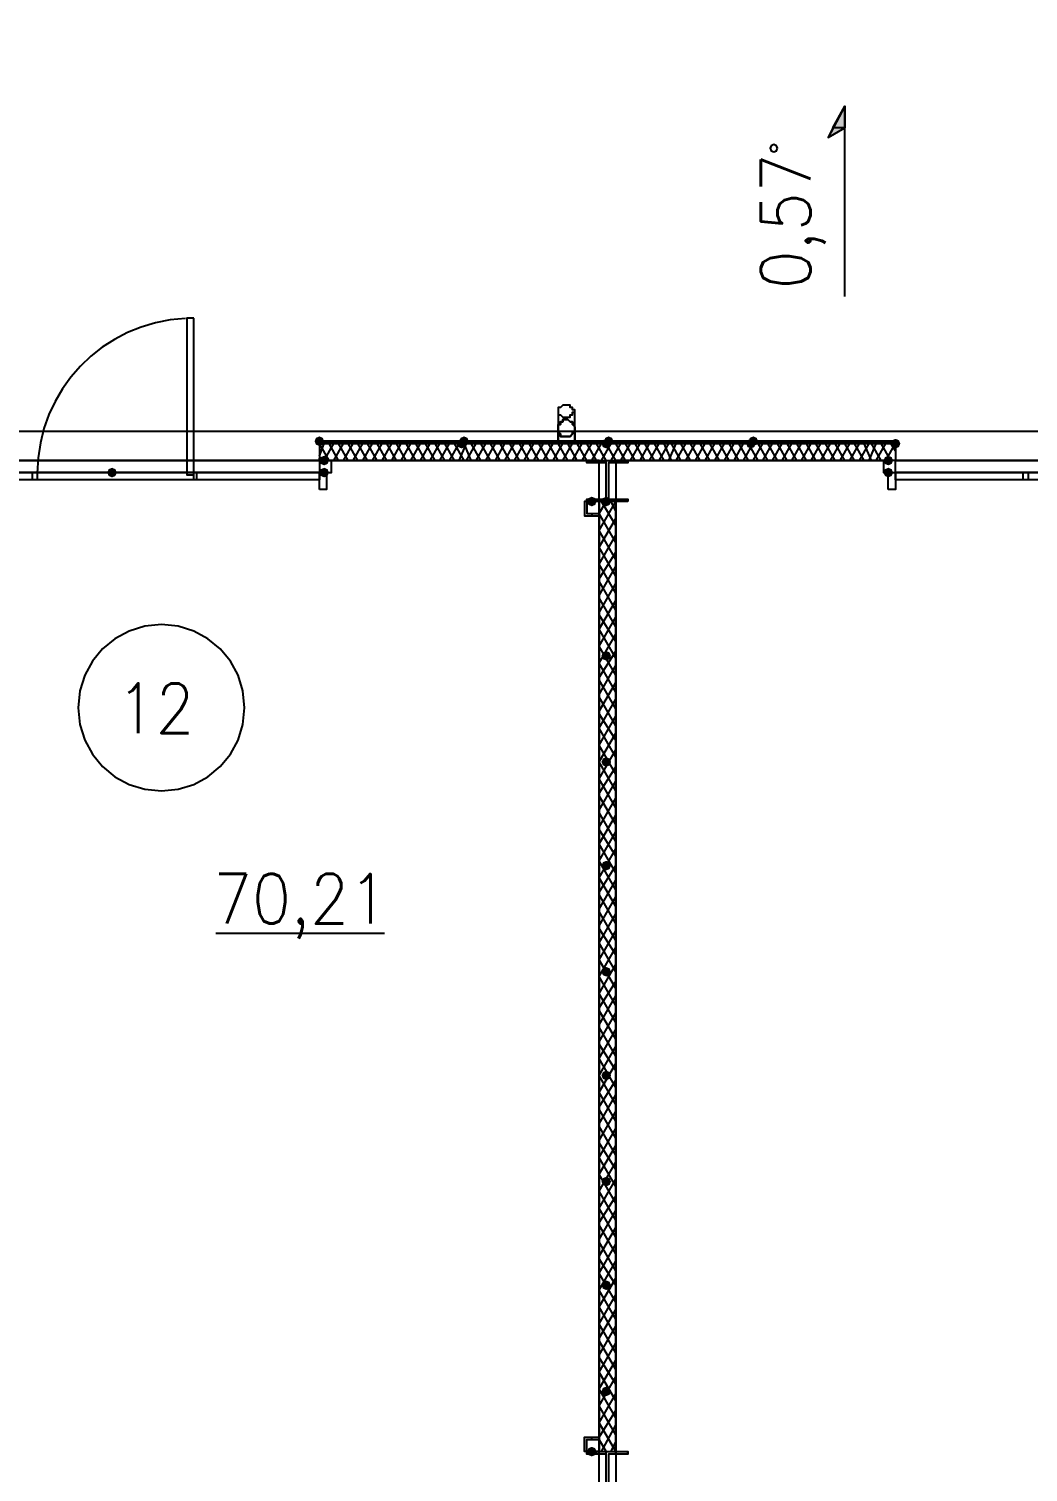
# Model space of a CAD drawing. Header units: millimetres. Extents: x 0 to 420, y 0 to 297.
# Drawn here: x 193.23 to 210.78, y 204.45 to 229.79 of the extents above; entities that cross this region are included whole.
import ezdxf

# ---------------------------------------------------------------- set-up
doc = ezdxf.new("R2010")
doc.units = ezdxf.units.MM
doc.layers.get('0').update_dxf_attribs({"linetype": 'CONTINUOUS'})
doc.styles.get("Standard").update_dxf_attribs({"font": 'STANDARD'})

msp = doc.modelspace()

# ---------------------------------------------------------------- hatches: boundary and pattern name
at = {"true_color": 0x000007}
h = msp.add_hatch(color=0, dxfattribs=at)
h.paths.add_polyline_path([(207.560333, 228.430667), (207.560333, 228.049667), (207.348667, 228.049667)], flags=0)
h.paths.add_polyline_path([(207.560333, 228.049667), (207.348667, 228.049667), (207.264, 227.880333)], flags=0)
at = {"true_color": 0x0000fe}
for points in [[(198.416333, 222.546333), (198.391463, 222.486537), (198.331667, 222.461667), (198.271871, 222.486537), (198.247, 222.546333), (198.271871, 222.606129), (198.331667, 222.631), (198.391462, 222.606129)], [(200.914, 222.504), (200.889129, 222.444204), (200.829333, 222.419333), (200.769538, 222.444204), (200.744667, 222.504), (200.769537, 222.563796), (200.829333, 222.588667), (200.889129, 222.563796)], [(200.956333, 222.546333), (200.931463, 222.486537), (200.871667, 222.461667), (200.811871, 222.486537), (200.787, 222.546333), (200.811871, 222.606129), (200.871667, 222.631), (200.931462, 222.606129)], [(203.454, 222.504), (203.429129, 222.444204), (203.369333, 222.419333), (203.309538, 222.444204), (203.284667, 222.504), (203.309537, 222.563796), (203.369333, 222.588667), (203.429129, 222.563796)], [(203.454, 222.504), (203.429129, 222.444204), (203.369333, 222.419333), (203.309538, 222.444204), (203.284667, 222.504), (203.309537, 222.563796), (203.369333, 222.588667), (203.429129, 222.563796)], [(203.496333, 222.546333), (203.471463, 222.486537), (203.411667, 222.461667), (203.351871, 222.486537), (203.327, 222.546333), (203.351871, 222.606129), (203.411667, 222.631), (203.471462, 222.606129)], [(205.994, 222.504), (205.969129, 222.444204), (205.909333, 222.419333), (205.849538, 222.444204), (205.824667, 222.504), (205.849537, 222.563796), (205.909333, 222.588667), (205.969129, 222.563796)], [(206.036333, 222.546333), (206.011462, 222.486537), (205.951667, 222.461667), (205.891871, 222.486537), (205.867, 222.546333), (205.891871, 222.606129), (205.951667, 222.631), (206.011462, 222.606129)], [(208.534, 222.504), (208.509129, 222.444204), (208.449333, 222.419333), (208.389537, 222.444204), (208.364667, 222.504), (208.389537, 222.563796), (208.449333, 222.588667), (208.509129, 222.563796)]]:
    msp.add_hatch(color=0, dxfattribs=at).paths.add_polyline_path(points, flags=0)
at = {"true_color": 0x000007}
h = msp.add_hatch(color=0, dxfattribs=at)
h.paths.add_polyline_path([(203.369333, 222.546333), (198.331667, 222.546333), (203.369333, 222.504)], flags=0)
h.paths.add_polyline_path([(198.331667, 222.546333), (203.369333, 222.504), (198.331667, 222.504)], flags=0)
h = msp.add_hatch(color=0, dxfattribs=at)
h.paths.add_polyline_path([(208.449333, 222.546333), (203.411667, 222.546333), (208.449333, 222.504)], flags=0)
h.paths.add_polyline_path([(203.411667, 222.546333), (208.449333, 222.504), (203.411667, 222.504)], flags=0)
for points in [[(198.501, 222.207667), (198.476129, 222.147871), (198.416333, 222.123), (198.356538, 222.147871), (198.331667, 222.207667), (198.356537, 222.267462), (198.416333, 222.292333), (198.476129, 222.267463)], [(208.407, 222.207667), (208.382129, 222.147871), (208.322333, 222.123), (208.262538, 222.147871), (208.237667, 222.207667), (208.262537, 222.267462), (208.322333, 222.292333), (208.382129, 222.267463)], [(194.775667, 221.996), (194.750796, 221.936204), (194.691, 221.911333), (194.631204, 221.936204), (194.606333, 221.996), (194.631204, 222.055796), (194.691, 222.080667), (194.750796, 222.055796)], [(194.775667, 221.996), (194.750796, 221.936204), (194.691, 221.911333), (194.631204, 221.936204), (194.606333, 221.996), (194.631204, 222.055796), (194.691, 222.080667), (194.750796, 222.055796)], [(198.501, 221.996), (198.476129, 221.936204), (198.416333, 221.911333), (198.356538, 221.936204), (198.331667, 221.996), (198.356537, 222.055796), (198.416333, 222.080667), (198.476129, 222.055796)], [(208.407, 221.996), (208.382129, 221.936204), (208.322333, 221.911333), (208.262538, 221.936204), (208.237667, 221.996), (208.262537, 222.055796), (208.322333, 222.080667), (208.382129, 222.055796)], [(203.2, 221.488), (203.175129, 221.428204), (203.115333, 221.403333), (203.055538, 221.428204), (203.030667, 221.488), (203.055537, 221.547796), (203.115333, 221.572667), (203.175129, 221.547796)], [(203.454, 221.488), (203.429129, 221.428204), (203.369333, 221.403333), (203.309538, 221.428204), (203.284667, 221.488), (203.309537, 221.547796), (203.369333, 221.572667), (203.429129, 221.547796)], [(203.454, 218.778667), (203.429129, 218.718871), (203.369333, 218.694), (203.309538, 218.718871), (203.284667, 218.778667), (203.309537, 218.838462), (203.369333, 218.863333), (203.429129, 218.838463)], [(203.454, 216.916), (203.429129, 216.856204), (203.369333, 216.831333), (203.309538, 216.856204), (203.284667, 216.916), (203.309537, 216.975796), (203.369333, 217.000667), (203.429129, 216.975796)], [(203.454, 215.095667), (203.429129, 215.035871), (203.369333, 215.011), (203.309538, 215.035871), (203.284667, 215.095667), (203.309537, 215.155462), (203.369333, 215.180333), (203.429129, 215.155463)], [(203.454, 213.233), (203.429129, 213.173204), (203.369333, 213.148333), (203.309538, 213.173204), (203.284667, 213.233), (203.309537, 213.292796), (203.369333, 213.317667), (203.429129, 213.292796)], [(203.454, 211.412667), (203.429129, 211.352871), (203.369333, 211.328), (203.309538, 211.352871), (203.284667, 211.412667), (203.309537, 211.472462), (203.369333, 211.497333), (203.429129, 211.472463)], [(203.454, 209.55), (203.429129, 209.490204), (203.369333, 209.465333), (203.309538, 209.490204), (203.284667, 209.55), (203.309537, 209.609796), (203.369333, 209.634667), (203.429129, 209.609796)], [(203.454, 207.729667), (203.429129, 207.669871), (203.369333, 207.645), (203.309538, 207.669871), (203.284667, 207.729667), (203.309537, 207.789462), (203.369333, 207.814333), (203.429129, 207.789463)], [(203.454, 205.867), (203.429129, 205.807204), (203.369333, 205.782333), (203.309538, 205.807204), (203.284667, 205.867), (203.309537, 205.926796), (203.369333, 205.951667), (203.429129, 205.926796)], [(203.2, 204.808667), (203.175129, 204.748871), (203.115333, 204.724), (203.055538, 204.748871), (203.030667, 204.808667), (203.055537, 204.868462), (203.115333, 204.893333), (203.175129, 204.868463)]]:
    msp.add_hatch(color=0, dxfattribs=at).paths.add_polyline_path(points, flags=0)

# ---------------------------------------------------------------- linework, layer by layer
at = {"color": 0, "true_color": 0x000007}
for points in [[(116.078, 231.351667), (377.655667, 231.351667), (377.655667, 222.715667), (116.078, 222.715667)], [(207.560333, 228.430667), (207.560333, 228.049667), (207.348667, 228.049667)], [(207.560333, 228.049667), (207.348667, 228.049667), (207.264, 227.880333)], [(206.375, 227.689833), (206.356401, 227.734735), (206.3115, 227.753333), (206.266599, 227.734735), (206.248, 227.689833), (206.266599, 227.644932), (206.3115, 227.626333), (206.356401, 227.644932)], [(196.130333, 224.705333), (196.003333, 224.705333), (196.003333, 221.953667), (196.130333, 221.953667)], [(202.819, 223.054333), (202.819, 223.096667), (202.776667, 223.096667), (202.776667, 223.139), (202.734333, 223.139), (202.734333, 223.181333), (202.692, 223.181333), (202.649667, 223.181333), (202.607333, 223.181333), (202.565, 223.139), (202.522667, 223.139), (202.522667, 223.096667), (202.522667, 223.054333), (202.522667, 223.012), (202.565, 223.012), (202.607333, 222.969667), (202.649667, 222.969667), (202.692, 222.969667), (202.734333, 222.969667), (202.734333, 223.012), (202.776667, 223.012), (202.776667, 223.054333)], [(103.970667, 105.029), (389.763, 105.029), (389.763, 222.715667), (103.970667, 222.715667)], [(202.903667, 222.546333), (202.819, 222.546333), (202.819, 222.758), (202.819, 222.800333), (202.776667, 222.842667), (202.776667, 222.885), (202.734333, 222.885), (202.692, 222.927333), (202.649667, 222.927333), (202.607333, 222.927333), (202.607333, 222.885), (202.565, 222.885), (202.522667, 222.842667), (202.522667, 222.800333), (202.522667, 222.758), (202.522667, 222.546333), (202.395667, 222.546333), (202.522667, 222.546333), (202.522667, 222.758), (202.522667, 222.800333), (202.522667, 222.842667), (202.565, 222.842667), (202.565, 222.885), (202.607333, 222.885), (202.607333, 222.927333), (202.649667, 222.927333), (202.692, 222.927333), (202.734333, 222.885), (202.776667, 222.885), (202.776667, 222.842667), (202.819, 222.800333), (202.819, 222.758), (202.819, 222.546333), (202.903667, 222.546333), (202.819, 222.546333), (202.819, 222.758), (202.819, 222.800333), (202.776667, 222.842667), (202.776667, 222.885), (202.734333, 222.885), (202.692, 222.927333), (202.649667, 222.927333), (202.607333, 222.927333), (202.607333, 222.885), (202.565, 222.885), (202.522667, 222.842667), (202.522667, 222.800333), (202.522667, 222.758), (202.522667, 222.546333), (202.395667, 222.546333), (202.522667, 222.546333), (202.522667, 222.758), (202.522667, 222.800333), (202.522667, 222.842667), (202.565, 222.842667), (202.565, 222.885), (202.607333, 222.885), (202.607333, 222.927333), (202.649667, 222.927333), (202.692, 222.927333), (202.734333, 222.885), (202.776667, 222.885), (202.776667, 222.842667), (202.819, 222.800333), (202.819, 222.758), (202.819, 222.546333), (202.903667, 222.546333), (202.819, 222.546333), (202.819, 222.758), (202.819, 222.800333), (202.776667, 222.842667), (202.776667, 222.885), (202.734333, 222.885), (202.692, 222.927333), (202.649667, 222.927333), (202.607333, 222.927333), (202.607333, 222.885), (202.565, 222.885), (202.565, 222.842667), (202.522667, 222.842667), (202.522667, 222.800333), (202.522667, 222.758), (202.522667, 222.546333), (202.395667, 222.546333), (202.522667, 222.546333), (202.522667, 222.758), (202.522667, 222.800333), (202.522667, 222.842667), (202.565, 222.885), (202.607333, 222.885), (202.607333, 222.927333), (202.649667, 222.927333), (202.692, 222.927333), (202.734333, 222.885), (202.776667, 222.885), (202.776667, 222.842667), (202.819, 222.800333), (202.819, 222.758), (202.819, 222.546333)], [(202.819, 222.758), (202.819, 222.715667), (202.776667, 222.715667), (202.776667, 222.673333), (202.734333, 222.631), (202.692, 222.631), (202.649667, 222.631), (202.607333, 222.631), (202.565, 222.631), (202.565, 222.673333), (202.522667, 222.715667), (202.522667, 222.758), (202.522667, 222.800333), (202.522667, 222.842667), (202.565, 222.842667), (202.565, 222.885), (202.607333, 222.885), (202.607333, 222.927333), (202.649667, 222.927333), (202.692, 222.927333), (202.734333, 222.885), (202.776667, 222.885), (202.776667, 222.842667), (202.819, 222.800333), (202.819, 222.758), (202.819, 222.800333), (202.776667, 222.842667), (202.776667, 222.885), (202.734333, 222.885), (202.692, 222.927333), (202.649667, 222.927333), (202.607333, 222.927333), (202.607333, 222.885), (202.565, 222.885), (202.565, 222.842667), (202.522667, 222.842667), (202.522667, 222.800333), (202.522667, 222.758), (202.522667, 222.715667), (202.565, 222.673333), (202.565, 222.631), (202.607333, 222.631), (202.649667, 222.631), (202.692, 222.631), (202.734333, 222.631), (202.776667, 222.673333), (202.776667, 222.715667), (202.819, 222.715667)], [(202.522667, 222.758), (202.522667, 222.715667), (202.565, 222.673333), (202.565, 222.631), (202.607333, 222.631), (202.649667, 222.631), (202.692, 222.631), (202.734333, 222.631), (202.776667, 222.673333), (202.776667, 222.715667), (202.819, 222.715667), (202.819, 222.758), (202.819, 222.800333), (202.776667, 222.842667), (202.776667, 222.885), (202.734333, 222.885), (202.692, 222.927333), (202.649667, 222.927333), (202.607333, 222.927333), (202.607333, 222.885), (202.565, 222.885), (202.565, 222.842667), (202.522667, 222.842667), (202.522667, 222.800333)], [(203.369333, 222.546333), (198.331667, 222.546333), (203.369333, 222.504)], [(198.331667, 222.546333), (203.369333, 222.504), (198.331667, 222.504)], [(198.331667, 222.504), (203.369333, 222.504), (203.369333, 222.546333), (198.331667, 222.546333)], [(198.331667, 222.504), (203.369333, 222.504), (203.369333, 222.546333), (198.331667, 222.546333)], [(208.449333, 222.546333), (203.411667, 222.546333), (208.449333, 222.504)], [(203.411667, 222.546333), (208.449333, 222.504), (203.411667, 222.504)], [(208.449333, 222.546333), (203.411667, 222.546333), (203.411667, 222.504), (208.449333, 222.504)], [(208.449333, 222.546333), (203.411667, 222.546333), (203.411667, 222.504), (208.449333, 222.504)], [(203.242333, 222.207667), (186.139667, 222.207667), (186.139667, 187.706), (203.242333, 187.706)], [(198.331667, 221.996), (198.543333, 221.996), (198.543333, 222.207667), (198.331667, 222.207667), (198.331667, 221.996), (198.543333, 221.996), (198.543333, 222.207667), (198.331667, 222.207667)], [(203.750333, 221.488), (203.030667, 221.488), (203.030667, 221.530333), (203.369333, 221.530333), (203.369333, 222.165333), (203.030667, 222.165333), (203.030667, 222.207667), (203.750333, 222.207667), (203.750333, 222.165333), (203.411667, 222.165333), (203.411667, 221.530333), (203.750333, 221.530333)], [(220.641333, 222.207667), (203.538667, 222.207667), (203.538667, 187.706), (220.641333, 187.706)], [(208.237667, 221.996), (208.449333, 221.996), (208.449333, 222.207667), (208.237667, 222.207667), (208.237667, 221.996), (208.449333, 221.996), (208.449333, 222.207667), (208.237667, 222.207667)], [(191.050333, 221.996), (198.331667, 221.996), (198.331667, 221.869), (191.050333, 221.869)], [(193.294, 221.996), (193.378667, 221.996), (193.378667, 221.869), (193.294, 221.869)], [(196.130333, 221.996), (196.172667, 221.996), (196.172667, 221.869), (196.130333, 221.869)], [(198.331667, 221.699667), (198.331667, 221.996), (198.458667, 221.996), (198.458667, 221.699667)], [(208.322333, 221.699667), (208.322333, 221.996), (208.449333, 221.996), (208.449333, 221.699667)], [(208.449333, 221.996), (215.688333, 221.996), (215.688333, 221.869), (208.449333, 221.869)], [(210.693, 221.996), (210.777667, 221.996), (210.777667, 221.869), (210.693, 221.869)], [(203.242333, 221.488), (203.030667, 221.488), (203.030667, 221.276333), (203.242333, 221.276333), (203.242333, 221.488), (202.988333, 221.488), (202.988333, 221.234), (203.242333, 221.234)], [(203.538667, 204.808667), (203.538667, 221.488), (203.242333, 221.488), (203.242333, 204.808667)], [(203.242333, 204.808667), (203.030667, 204.808667), (203.030667, 205.020333), (203.242333, 205.020333), (203.242333, 204.808667), (202.988333, 204.808667), (202.988333, 205.062667), (203.242333, 205.062667)], [(203.750333, 204.089), (203.030667, 204.089), (203.030667, 204.131333), (203.369333, 204.131333), (203.369333, 204.766333), (203.030667, 204.766333), (203.030667, 204.808667), (203.750333, 204.808667), (203.750333, 204.766333), (203.411667, 204.766333), (203.411667, 204.131333), (203.750333, 204.131333)]]:
    msp.add_lwpolyline(points, close=True, dxfattribs=at)
for points in [[(207.560333, 225.086333), (207.560333, 228.430667), (207.264, 227.880333), (207.560333, 228.049667)], [(195.980679, 224.702309), (195.712152, 224.676491), (195.452071, 224.625546), (195.201651, 224.550743), (194.962108, 224.453352), (194.734659, 224.334642), (194.52052, 224.195884), (194.320906, 224.038348), (194.137033, 223.863304), (193.970119, 223.672021), (193.821378, 223.46577), (193.692028, 223.24582), (193.583283, 223.013442), (193.49636, 222.769905), (193.432476, 222.51648), (193.392846, 222.254436), (193.378686, 221.985043)], [(202.522667, 223.054333), (202.522667, 222.758)], [(202.819, 222.758), (202.819, 223.054333)], [(198.331667, 222.504), (203.369333, 222.504), (198.331667, 222.504), (203.369333, 222.546333)], [(198.331667, 222.292333), (198.416333, 222.504)], [(198.501, 222.207667), (198.331667, 222.504)], [(198.331667, 222.504), (198.331667, 222.207667)], [(198.331667, 222.504), (198.331667, 222.207667)], [(208.449333, 222.504), (198.331667, 222.504)], [(198.416333, 222.207667), (198.585667, 222.504)], [(198.670333, 222.207667), (198.501, 222.504)], [(198.585667, 222.207667), (198.755, 222.504)], [(198.839667, 222.207667), (198.670333, 222.504)], [(198.755, 222.207667), (198.924333, 222.504)], [(199.009, 222.207667), (198.839667, 222.504)], [(198.924333, 222.207667), (199.093667, 222.504)], [(199.178333, 222.207667), (199.009, 222.504)], [(199.093667, 222.207667), (199.263, 222.504)], [(199.347667, 222.207667), (199.178333, 222.504)], [(199.263, 222.207667), (199.432333, 222.504)], [(199.517, 222.207667), (199.347667, 222.504)], [(199.432333, 222.207667), (199.601667, 222.504)], [(199.686333, 222.207667), (199.517, 222.504)], [(199.601667, 222.207667), (199.771, 222.504)], [(199.855667, 222.207667), (199.686333, 222.504)], [(199.771, 222.207667), (199.940333, 222.504)], [(200.025, 222.207667), (199.855667, 222.504)], [(199.940333, 222.207667), (200.109667, 222.504)], [(200.194333, 222.207667), (200.025, 222.504)], [(200.109667, 222.207667), (200.279, 222.504)], [(200.363667, 222.207667), (200.194333, 222.504)], [(200.279, 222.207667), (200.448333, 222.504)], [(200.533, 222.207667), (200.363667, 222.504)], [(200.448333, 222.207667), (200.617667, 222.504)], [(200.702333, 222.207667), (200.533, 222.504)], [(200.617667, 222.207667), (200.787, 222.504)], [(200.871667, 222.207667), (200.702333, 222.504)], [(200.787, 222.207667), (200.914, 222.504)], [(200.998667, 222.207667), (200.871667, 222.504)], [(200.914, 222.207667), (201.083333, 222.504)], [(201.168, 222.207667), (200.998667, 222.504)], [(201.083333, 222.207667), (201.252667, 222.504)], [(201.337333, 222.207667), (201.168, 222.504)], [(201.252667, 222.207667), (201.422, 222.504)], [(201.506667, 222.207667), (201.337333, 222.504)], [(201.422, 222.207667), (201.591333, 222.504)], [(201.676, 222.207667), (201.506667, 222.504)], [(201.591333, 222.207667), (201.760667, 222.504)], [(201.845333, 222.207667), (201.676, 222.504)], [(201.760667, 222.207667), (201.93, 222.504)], [(202.014667, 222.207667), (201.845333, 222.504)], [(201.93, 222.207667), (202.099333, 222.504)], [(202.184, 222.207667), (202.014667, 222.504)], [(202.099333, 222.207667), (202.268667, 222.504)], [(202.353333, 222.207667), (202.184, 222.504)], [(202.268667, 222.207667), (202.438, 222.504)], [(202.522667, 222.207667), (202.353333, 222.504)], [(202.438, 222.207667), (202.607333, 222.504)], [(202.692, 222.207667), (202.522667, 222.504)], [(202.607333, 222.207667), (202.776667, 222.504)], [(202.861333, 222.207667), (202.692, 222.504)], [(202.776667, 222.207667), (202.946, 222.504)], [(203.030667, 222.207667), (202.861333, 222.504)], [(202.946, 222.207667), (203.115333, 222.504)], [(203.2, 222.207667), (203.030667, 222.504)], [(203.115333, 222.207667), (203.284667, 222.504)], [(203.369333, 222.207667), (203.2, 222.504)], [(203.284667, 222.207667), (203.454, 222.504)], [(203.538667, 222.207667), (203.369333, 222.504)], [(203.411667, 222.546333), (208.449333, 222.546333), (203.411667, 222.504), (208.449333, 222.504)], [(203.454, 222.207667), (203.623333, 222.504)], [(203.708, 222.207667), (203.538667, 222.504)], [(203.623333, 222.207667), (203.792667, 222.504)], [(203.877333, 222.207667), (203.708, 222.504)], [(203.792667, 222.207667), (203.962, 222.504)], [(204.046667, 222.207667), (203.877333, 222.504)], [(203.962, 222.207667), (204.131333, 222.504)], [(204.216, 222.207667), (204.046667, 222.504)], [(204.131333, 222.207667), (204.300667, 222.504)], [(204.385333, 222.207667), (204.216, 222.504)], [(204.300667, 222.207667), (204.47, 222.504)], [(204.512333, 222.207667), (204.385333, 222.504)], [(204.47, 222.207667), (204.597, 222.504)], [(204.681667, 222.207667), (204.512333, 222.504)], [(204.597, 222.207667), (204.766333, 222.504)], [(204.851, 222.207667), (204.681667, 222.504)], [(204.766333, 222.207667), (204.935667, 222.504)], [(205.020333, 222.207667), (204.851, 222.504)], [(204.935667, 222.207667), (205.105, 222.504)], [(205.189667, 222.207667), (205.020333, 222.504)], [(205.105, 222.207667), (205.274333, 222.504)], [(205.359, 222.207667), (205.189667, 222.504)], [(205.274333, 222.207667), (205.443667, 222.504)], [(205.528333, 222.207667), (205.359, 222.504)], [(205.443667, 222.207667), (205.613, 222.504)], [(205.697667, 222.207667), (205.528333, 222.504)], [(205.613, 222.207667), (205.782333, 222.504)], [(205.867, 222.207667), (205.697667, 222.504)], [(205.782333, 222.207667), (205.951667, 222.504)], [(206.036333, 222.207667), (205.867, 222.504)], [(205.951667, 222.207667), (206.121, 222.504)], [(206.205667, 222.207667), (206.036333, 222.504)], [(206.121, 222.207667), (206.290333, 222.504)], [(206.375, 222.207667), (206.205667, 222.504)], [(206.290333, 222.207667), (206.459667, 222.504)], [(206.544333, 222.207667), (206.375, 222.504)], [(206.459667, 222.207667), (206.629, 222.504)], [(206.713667, 222.207667), (206.544333, 222.504)], [(206.629, 222.207667), (206.798333, 222.504)], [(206.883, 222.207667), (206.713667, 222.504)], [(206.798333, 222.207667), (206.967667, 222.504)], [(207.052333, 222.207667), (206.883, 222.504)], [(206.967667, 222.207667), (207.137, 222.504)], [(207.221667, 222.207667), (207.052333, 222.504)], [(207.137, 222.207667), (207.306333, 222.504)], [(207.391, 222.207667), (207.221667, 222.504)], [(207.306333, 222.207667), (207.475667, 222.504)], [(207.560333, 222.207667), (207.391, 222.504)], [(207.475667, 222.207667), (207.645, 222.504)], [(207.729667, 222.207667), (207.560333, 222.504)], [(207.645, 222.207667), (207.814333, 222.504)], [(207.899, 222.207667), (207.729667, 222.504)], [(207.814333, 222.207667), (207.983667, 222.504)], [(208.026, 222.207667), (207.899, 222.504)], [(207.983667, 222.207667), (208.110667, 222.504)], [(208.195333, 222.207667), (208.026, 222.504)], [(208.110667, 222.207667), (208.28, 222.504)], [(208.364667, 222.207667), (208.195333, 222.504)], [(208.28, 222.207667), (208.449333, 222.504)], [(208.449333, 222.377), (208.364667, 222.504)], [(208.449333, 222.504), (208.449333, 222.207667)], [(208.449333, 222.504), (208.449333, 222.207667)], [(191.050333, 222.080667), (191.050333, 222.207667), (194.691, 222.207667)], [(194.691, 222.207667), (198.331667, 222.207667), (198.331667, 222.080667)], [(198.331667, 222.207667), (198.331667, 222.25)], [(198.458667, 222.207667), (208.322333, 222.207667)], [(203.030667, 222.165333), (203.030667, 222.207667)], [(203.2, 222.165333), (203.2, 222.207667)], [(203.369333, 221.488), (203.369333, 222.207667)], [(203.538667, 222.165333), (203.538667, 222.207667)], [(203.750333, 222.165333), (203.750333, 222.207667)], [(208.449333, 222.080667), (208.449333, 222.207667), (212.09, 222.207667)], [(194.691, 221.996), (191.050333, 221.996), (191.050333, 222.080667)], [(198.331667, 222.080667), (198.331667, 221.996), (194.691, 221.996)], [(212.09, 221.996), (208.449333, 221.996), (208.449333, 222.080667)], [(203.030667, 221.488), (203.030667, 221.530333)], [(203.2, 221.488), (203.2, 221.530333)], [(203.242333, 221.276333), (203.369333, 221.488)], [(203.242333, 220.98), (203.538667, 221.488)], [(203.538667, 221.064667), (203.284667, 221.488)], [(203.538667, 221.318667), (203.454, 221.488)], [(203.538667, 221.488), (203.538667, 221.530333)], [(203.750333, 221.488), (203.750333, 221.530333)], [(203.115333, 221.276333), (203.115333, 221.234)], [(203.538667, 220.768333), (203.242333, 221.276333)], [(203.242333, 220.683667), (203.538667, 221.191667)], [(203.538667, 220.472), (203.242333, 220.98)], [(203.242333, 220.387333), (203.538667, 220.895333)], [(203.538667, 220.175667), (203.242333, 220.683667)], [(203.242333, 220.133333), (203.538667, 220.599)], [(203.538667, 219.879333), (203.242333, 220.387333)], [(203.242333, 219.837), (203.538667, 220.345)], [(203.538667, 219.583), (203.242333, 220.091)], [(203.242333, 219.540667), (203.538667, 220.048667)], [(203.538667, 219.286667), (203.242333, 219.794667)], [(203.242333, 219.244333), (203.538667, 219.752333)], [(203.538667, 219.032667), (203.242333, 219.498333)], [(203.242333, 218.948), (203.538667, 219.456)], [(197.019333, 217.8685), (196.989661, 218.162842), (196.90456, 218.436993), (196.769903, 218.68508), (196.591563, 218.90123), (196.375413, 219.07957), (196.127326, 219.214227), (195.853175, 219.299328), (195.558833, 219.329), (195.264492, 219.299328), (194.990341, 219.214227), (194.742254, 219.07957), (194.526104, 218.90123), (194.347764, 218.68508), (194.213107, 218.436993), (194.128005, 218.162842), (194.098333, 217.8685)], [(203.538667, 218.736333), (203.242333, 219.244333)], [(203.242333, 218.651667), (203.538667, 219.159667)], [(203.538667, 218.44), (203.242333, 218.948)], [(203.242333, 218.397667), (203.538667, 218.863333)], [(203.538667, 218.143667), (203.242333, 218.651667)], [(203.242333, 218.101333), (203.538667, 218.609333)], [(203.538667, 217.847333), (203.242333, 218.355333)], [(203.242333, 217.805), (203.538667, 218.313)], [(203.538667, 217.551), (203.242333, 218.059)], [(203.242333, 217.508667), (203.538667, 218.016667)], [(194.098333, 217.8685), (194.128005, 217.574158), (194.213107, 217.300007), (194.347764, 217.05192), (194.526104, 216.83577), (194.742254, 216.65743), (194.990341, 216.522773), (195.264492, 216.437672), (195.558833, 216.408), (195.853175, 216.437672), (196.127326, 216.522773), (196.375413, 216.65743), (196.591563, 216.83577), (196.769903, 217.05192), (196.90456, 217.300007), (196.989661, 217.574158), (197.019333, 217.8685)], [(203.538667, 217.297), (203.242333, 217.762667)], [(203.242333, 217.212333), (203.538667, 217.720333)], [(203.538667, 217.000667), (203.242333, 217.508667)], [(203.242333, 216.916), (203.538667, 217.424)], [(203.538667, 216.704333), (203.242333, 217.212333)], [(203.242333, 216.619667), (203.538667, 217.127667)], [(203.538667, 216.408), (203.242333, 216.916)], [(203.242333, 216.365667), (203.538667, 216.831333)], [(203.538667, 216.111667), (203.242333, 216.619667)], [(203.242333, 216.069333), (203.538667, 216.577333)], [(203.538667, 215.815333), (203.242333, 216.323333)], [(203.242333, 215.773), (203.538667, 216.281)], [(203.538667, 215.519), (203.242333, 216.027)], [(203.242333, 215.476667), (203.538667, 215.984667)], [(203.538667, 215.265), (203.242333, 215.730667)], [(203.242333, 215.180333), (203.538667, 215.688333)], [(203.538667, 214.968667), (203.242333, 215.476667)], [(203.242333, 214.884), (203.538667, 215.392)], [(203.538667, 214.672333), (203.242333, 215.180333)], [(203.242333, 214.63), (203.538667, 215.095667)], [(203.538667, 214.376), (203.242333, 214.884)], [(203.242333, 214.333667), (203.538667, 214.841667)], [(203.538667, 214.079667), (203.242333, 214.587667)], [(203.242333, 214.037333), (203.538667, 214.545333)], [(203.538667, 213.783333), (203.242333, 214.291333)], [(203.242333, 213.741), (203.538667, 214.249)], [(196.511333, 213.910333), (199.474667, 213.910333)], [(203.538667, 213.529333), (203.242333, 213.995)], [(203.242333, 213.444667), (203.538667, 213.952667)], [(203.538667, 213.233), (203.242333, 213.741)], [(203.242333, 213.148333), (203.538667, 213.656333)], [(203.538667, 212.936667), (203.242333, 213.444667)], [(203.242333, 212.852), (203.538667, 213.36)], [(203.538667, 212.640333), (203.242333, 213.148333)], [(203.242333, 212.598), (203.538667, 213.063667)], [(203.538667, 212.344), (203.242333, 212.852)], [(203.242333, 212.301667), (203.538667, 212.809667)], [(203.538667, 212.047667), (203.242333, 212.555667)], [(203.242333, 212.005333), (203.538667, 212.513333)], [(203.538667, 211.751333), (203.242333, 212.259333)], [(203.242333, 211.709), (203.538667, 212.217)], [(203.538667, 211.497333), (203.242333, 211.963)], [(203.242333, 211.412667), (203.538667, 211.920667)], [(203.538667, 211.201), (203.242333, 211.709)], [(203.242333, 211.116333), (203.538667, 211.624333)], [(203.538667, 210.904667), (203.242333, 211.412667)], [(203.242333, 210.862333), (203.538667, 211.328)], [(203.538667, 210.608333), (203.242333, 211.116333)], [(203.242333, 210.566), (203.538667, 211.074)], [(203.538667, 210.312), (203.242333, 210.82)], [(203.242333, 210.269667), (203.538667, 210.777667)], [(203.538667, 210.015667), (203.242333, 210.523667)], [(203.242333, 209.973333), (203.538667, 210.481333)], [(203.538667, 209.761667), (203.242333, 210.227333)], [(203.242333, 209.677), (203.538667, 210.185)], [(203.538667, 209.465333), (203.242333, 209.973333)], [(203.242333, 209.380667), (203.538667, 209.888667)], [(203.538667, 209.169), (203.242333, 209.677)], [(203.242333, 209.084333), (203.538667, 209.592333)], [(203.538667, 208.872667), (203.242333, 209.380667)], [(203.242333, 208.830333), (203.538667, 209.296)], [(203.538667, 208.576333), (203.242333, 209.084333)], [(203.242333, 208.534), (203.538667, 209.042)], [(203.538667, 208.28), (203.242333, 208.788)], [(203.242333, 208.237667), (203.538667, 208.745667)], [(203.538667, 207.983667), (203.242333, 208.491667)], [(203.242333, 207.941333), (203.538667, 208.449333)], [(203.538667, 207.729667), (203.242333, 208.195333)], [(203.242333, 207.645), (203.538667, 208.153)], [(203.538667, 207.433333), (203.242333, 207.941333)], [(203.242333, 207.348667), (203.538667, 207.856667)], [(203.538667, 207.137), (203.242333, 207.645)], [(203.242333, 207.052333), (203.538667, 207.560333)], [(203.538667, 206.840667), (203.242333, 207.348667)], [(203.242333, 206.798333), (203.538667, 207.306333)], [(203.538667, 206.544333), (203.242333, 207.052333)], [(203.242333, 206.502), (203.538667, 207.01)], [(203.538667, 206.248), (203.242333, 206.756)], [(203.242333, 206.205667), (203.538667, 206.713667)], [(203.538667, 205.994), (203.242333, 206.459667)], [(203.242333, 205.909333), (203.538667, 206.417333)], [(203.538667, 205.697667), (203.242333, 206.205667)], [(203.242333, 205.613), (203.538667, 206.121)], [(203.538667, 205.401333), (203.242333, 205.909333)], [(203.242333, 205.316667), (203.538667, 205.824667)], [(203.538667, 205.105), (203.242333, 205.613)], [(203.242333, 205.062667), (203.538667, 205.528333)], [(203.538667, 204.808667), (203.242333, 205.316667)], [(203.284667, 204.808667), (203.538667, 205.274333)], [(203.115333, 205.020333), (203.115333, 205.062667)], [(203.369333, 204.808667), (203.242333, 205.020333)], [(203.454, 204.808667), (203.538667, 204.978)], [(203.030667, 204.766333), (203.030667, 204.808667)], [(203.2, 204.766333), (203.2, 204.808667)], [(203.369333, 204.089), (203.369333, 204.808667)], [(203.538667, 204.766333), (203.538667, 204.808667)], [(203.750333, 204.766333), (203.750333, 204.808667)]]:
    msp.add_lwpolyline(points, dxfattribs=at)

# ---------------------------------------------------------------- texts
at = {"color": 0, "true_color": 0x000007, "insert": (207.221667, 225.213333), "char_height": 0.872032, "width": 2.08318758, "attachment_point": 7, "rotation": 90}
msp.add_mtext('0,57', dxfattribs=at)
at = {"color": 0, "true_color": 0x000007, "char_height": 0.872032, "attachment_point": 1}
for s, insert, width in [('12', (194.775674, 218.29603), 0.87203199), ('70,21', (196.469007, 214.9517), 2.56764984)]:
    msp.add_mtext(s, dxfattribs=dict(at, insert=insert, width=width))

doc.saveas('drawing.dxf')
